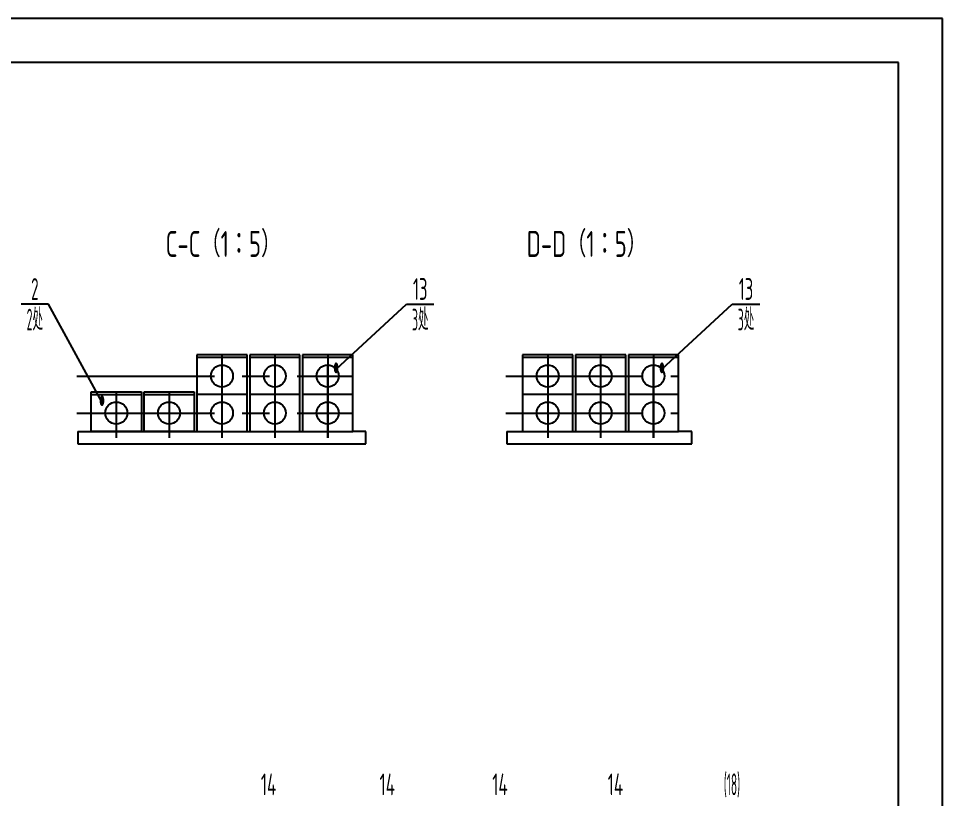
# Model space of a CAD drawing. Header units: millimetres. Extents: x 97 to 21097, y 66 to 14916.
# Drawn here: x 15852 to 21097, y 10486 to 14916 of the extents above; entities that cross this region are included whole.
import ezdxf
from ezdxf.enums import TextEntityAlignment as Align

# ---------------------------------------------------------------- set-up
doc = ezdxf.new("R2010")
doc.units = ezdxf.units.MM
doc.header["$LTSCALE"] = 500
doc.header["$MEASUREMENT"] = 0
doc.linetypes.add('G', pattern=[2, 1.25, -0.25, 0.25, -0.25])
for name, color, linetype in [('01', 7, 'Continuous'), ('02', 1, 'Continuous'), ('05', 4, 'G'), ('11', 3, 'Continuous')]:
    doc.layers.add(name, color=color, linetype=linetype)
doc.styles.get("Standard").update_dxf_attribs({"font": 'isocp', "width": 0.707, "bigfont": 'intecad.shx'})

# ---------------------------------------------------------------- blocks, each defined once
blk = doc.blocks.new('*U130')
at = {"layer": '01'}
for points in [[(415, 292), (25, 292)], [(415, 5), (415, 292)]]:
    blk.add_lwpolyline(points, dxfattribs=at)
at = {"layer": '02'}
for points in [[(420, 297), (0, 297)], [(420, 0), (420, 297)]]:
    blk.add_lwpolyline(points, dxfattribs=at)

msp = doc.modelspace()

# ---------------------------------------------------------------- linework, layer by layer
at = {"layer": '01', "color": 7, "linetype": 'Continuous', "ltscale": 1.25}
for p, q in [((16864.5, 13005.5), (16864.5, 12780.5)), ((17149.5, 13005.5), (16864.5, 13005.5)), ((17149.5, 12990.5), (16864.5, 12990.5)), ((17149.5, 12780.5), (17149.5, 13005.5)), ((17449.5, 13005.5), (17164.5, 13005.5)), ((17164.5, 13005.5), (17164.5, 12780.5)), ((17449.5, 12990.5), (17164.5, 12990.5)), ((17449.5, 12780.5), (17449.5, 13005.5)), ((17464.5, 13005.5), (17464.5, 12780.5)), ((17749.5, 13005.5), (17464.5, 13005.5)), ((17749.5, 12990.5), (17464.5, 12990.5)), ((17749.5, 12780.5), (17749.5, 13005.5)), ((18998.6, 13005.5), (18713.6, 13005.5)), ((18713.6, 13005.5), (18713.6, 12780.5)), ((18998.6, 12990.5), (18713.6, 12990.5)), ((18998.6, 12780.5), (18998.6, 13005.5)), ((19013.6, 13005.5), (19013.6, 12780.5)), ((19298.6, 13005.5), (19013.6, 13005.5)), ((19298.6, 12990.5), (19013.6, 12990.5)), ((19298.6, 12780.5), (19298.6, 13005.5)), ((19598.6, 13005.5), (19313.6, 13005.5)), ((19313.6, 13005.5), (19313.6, 12780.5)), ((19598.6, 12990.5), (19313.6, 12990.5)), ((19598.6, 12780.5), (19598.6, 13005.5)), ((16264.5, 12570.5), (16264.5, 12795.5)), ((16264.5, 12795.5), (16549.5, 12795.5)), ((16264.5, 12780.5), (16549.5, 12780.5)), ((16549.5, 12795.5), (16549.5, 12570.5)), ((16564.5, 12570.5), (16564.5, 12795.5)), ((16564.5, 12795.5), (16849.5, 12795.5)), ((16564.5, 12780.5), (16849.5, 12780.5)), ((16849.5, 12795.5), (16849.5, 12570.5)), ((16864.5, 12795.5), (16864.5, 12570.5)), ((17149.5, 12780.5), (16864.5, 12780.5)), ((17149.5, 12570.5), (17149.5, 12795.5)), ((17164.5, 12795.5), (17164.5, 12570.5)), ((17449.5, 12780.5), (17164.5, 12780.5)), ((17449.5, 12570.5), (17449.5, 12795.5)), ((17464.5, 12795.5), (17464.5, 12570.5)), ((17749.5, 12780.5), (17464.5, 12780.5)), ((17749.5, 12570.5), (17749.5, 12795.5)), ((18713.6, 12795.5), (18713.6, 12570.5)), ((18998.6, 12780.5), (18713.6, 12780.5)), ((18998.6, 12570.5), (18998.6, 12795.5)), ((19013.6, 12795.5), (19013.6, 12570.5)), ((19298.6, 12780.5), (19013.6, 12780.5)), ((19298.6, 12570.5), (19298.6, 12795.5)), ((19313.6, 12795.5), (19313.6, 12570.5)), ((19598.6, 12780.5), (19313.6, 12780.5)), ((19598.6, 12570.5), (19598.6, 12795.5)), ((16189.5, 12570.5), (17524.5, 12570.5)), ((16189.5, 12570.5), (16189.5, 12500.5)), ((16549.5, 12570.5), (16264.5, 12570.5)), ((16849.5, 12570.5), (16564.5, 12570.5)), ((16864.5, 12570.5), (17149.5, 12570.5)), ((17164.5, 12570.5), (17449.5, 12570.5)), ((17464.5, 12570.5), (17749.5, 12570.5)), ((17824.5, 12570.5), (17749.5, 12570.5)), ((17824.5, 12500.5), (17824.5, 12570.5)), ((18623.6, 12570.5), (18623.6, 12500.5)), ((18623.6, 12570.5), (19373.6, 12570.5)), ((18713.6, 12570.5), (18998.6, 12570.5)), ((19013.6, 12570.5), (19298.6, 12570.5)), ((19313.6, 12570.5), (19598.6, 12570.5)), ((19673.6, 12570.5), (19598.6, 12570.5)), ((19673.6, 12500.5), (19673.6, 12570.5)), ((16189.5, 12500.5), (17824.5, 12500.5)), ((18623.6, 12500.5), (19673.6, 12500.5))]:
    msp.add_line(p, q, dxfattribs=at)
for centre in [(17007, 12885.5), (17307, 12885.5), (17607, 12885.5), (18856.1, 12885.5), (19156.1, 12885.5), (19456.1, 12885.5), (16407, 12675.5), (16707, 12675.5), (17007, 12675.5), (17307, 12675.5), (17607, 12675.5), (18856.1, 12675.5), (19156.1, 12675.5), (19456.1, 12675.5)]:
    msp.add_circle(centre, 62.5, dxfattribs=at)
at = {"layer": '02', "ltscale": 1.25}
for p, q in [((16022.2, 13292.8), (15867.2, 13292.8)), ((16325.9, 12739.3), (16022.2, 13292.8)), ((17655, 12925.4), (18054.5, 13292.8)), ((18054.5, 13292.8), (18210.4, 13292.8)), ((19504.2, 12925.4), (19903.7, 13292.8)), ((19903.7, 13292.8), (20059.5, 13292.8))]:
    msp.add_line(p, q, dxfattribs=at)
at = {"layer": '05', "color": 4, "linetype": 'G', "ltscale": 1.25}
for p, q in [((17007, 13005.5), (17007, 12743.7)), ((17307, 13005.5), (17307, 12743.7)), ((17607, 13005.5), (17607, 12743.7)), ((18856.1, 13005.5), (18856.1, 12743.7)), ((19156.1, 13005.5), (19156.1, 12743.7)), ((19456.1, 13005.5), (19456.1, 12743.7)), ((17607, 12533.7), (17607, 12937.2)), ((19456.1, 12533.7), (19456.1, 12937.2)), ((16183.3, 12885.5), (17749.5, 12885.5)), ((18617.4, 12885.5), (19598.6, 12885.5)), ((16407, 12795.5), (16407, 12533.7)), ((16707, 12795.5), (16707, 12533.7)), ((17007, 12795.5), (17007, 12533.7)), ((17307, 12795.5), (17307, 12533.7)), ((17607, 12795.5), (17607, 12533.7)), ((18856.1, 12795.5), (18856.1, 12533.7)), ((19156.1, 12795.5), (19156.1, 12533.7)), ((19456.1, 12795.5), (19456.1, 12533.7)), ((16183.3, 12675.5), (17749.5, 12675.5)), ((18617.4, 12675.5), (19598.6, 12675.5))]:
    msp.add_line(p, q, dxfattribs=at)

# ---------------------------------------------------------------- block references
at = {"layer": '01', "xscale": 50, "yscale": 50, "zscale": 50}
msp.add_blockref('*U130', (96.9, 66), dxfattribs=at)

# ---------------------------------------------------------------- texts
at = {"layer": '02', "ltscale": 1.25, "width": 0.605172}
for p, p2 in [((17640, 12900.4), (17670, 12900.4)), ((19489.2, 12900.4), (19519.2, 12900.4)), ((16310.9, 12714.3), (16340.9, 12714.3))]:
    msp.add_text('●', height=50, dxfattribs=at).set_placement(p, p2, align=Align.FIT)
at = {"layer": '11', "ltscale": 1.25, "width": 0.707}
for s, p in [('C-C（1：5）', (16687.5, 13518)), ('D-D（1：5）', (18736.8, 13518))]:
    msp.add_text(s, height=147, dxfattribs=at).set_placement(p, align=Align.BOTTOM_LEFT)
at = {"layer": '11', "ltscale": 1.25}
for s, height, width, p, p2 in [('2', 123.7, 0.562593, (15923.5, 13317.8), (15966, 13317.8)), ('13', 123.74, 0.609833, (18091.3, 13317.8), (18173.6, 13317.8)), ('13', 123.74, 0.609833, (19940.4, 13317.8), (20022.8, 13317.8)), ('2处', 123.74, 0.423631, (15898.2, 13144.1), (15991.2, 13144.1)), ('3处', 123.74, 0.42591, (18085.7, 13144.1), (18179.2, 13144.1)), ('3处', 123.74, 0.42591, (19934.8, 13144.1), (20028.3, 13144.1)), ('14', 123.74, 0.614783, (17227.8, 10504.9), (17315.3, 10504.9)), ('14', 123.74, 0.614783, (17901.5, 10504.9), (17989, 10504.9)), ('14', 123.74, 0.614783, (18541.3, 10504.9), (18628.8, 10504.9)), ('14', 123.74, 0.614783, (19196.5, 10504.9), (19283.9, 10504.9)), ('(18)', 123.74, 0.406332, (19855.3, 10504.9), (19948.3, 10504.9))]:
    msp.add_text(s, height=height, dxfattribs=dict(at, width=width)).set_placement(p, p2, align=Align.FIT)

doc.saveas('drawing.dxf')
